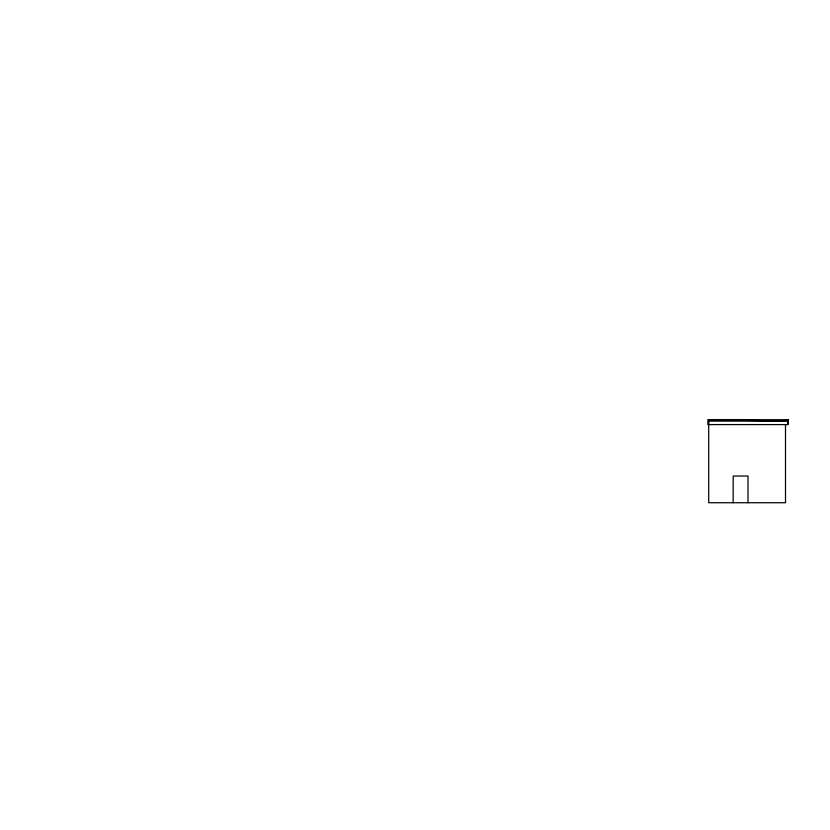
<?xml version="1.0" encoding="UTF-8"?>
<svg xmlns="http://www.w3.org/2000/svg" width="830" height="830" viewBox="0 0 830 830"><rect width="100%" height="100%" fill="white"/><g stroke="black" fill="none" stroke-linecap="round" stroke-linejoin="round"><path stroke-width="1.25" d="M787.815 424.587L788.355 419.71L707.897 419.71L707.897 424.587L787.815 424.587L788.355 419.71M708.82 421.121L788.5 421.121L785.377 419.71M788.5 421.121L708.82 419.71L708.82 424.587M785.502 424.587L785.502 502.721L708.706 502.721L708.706 424.587M748.017 502.721L748.017 476.036L733.181 476.036L733.181 502.721"/></g></svg>
